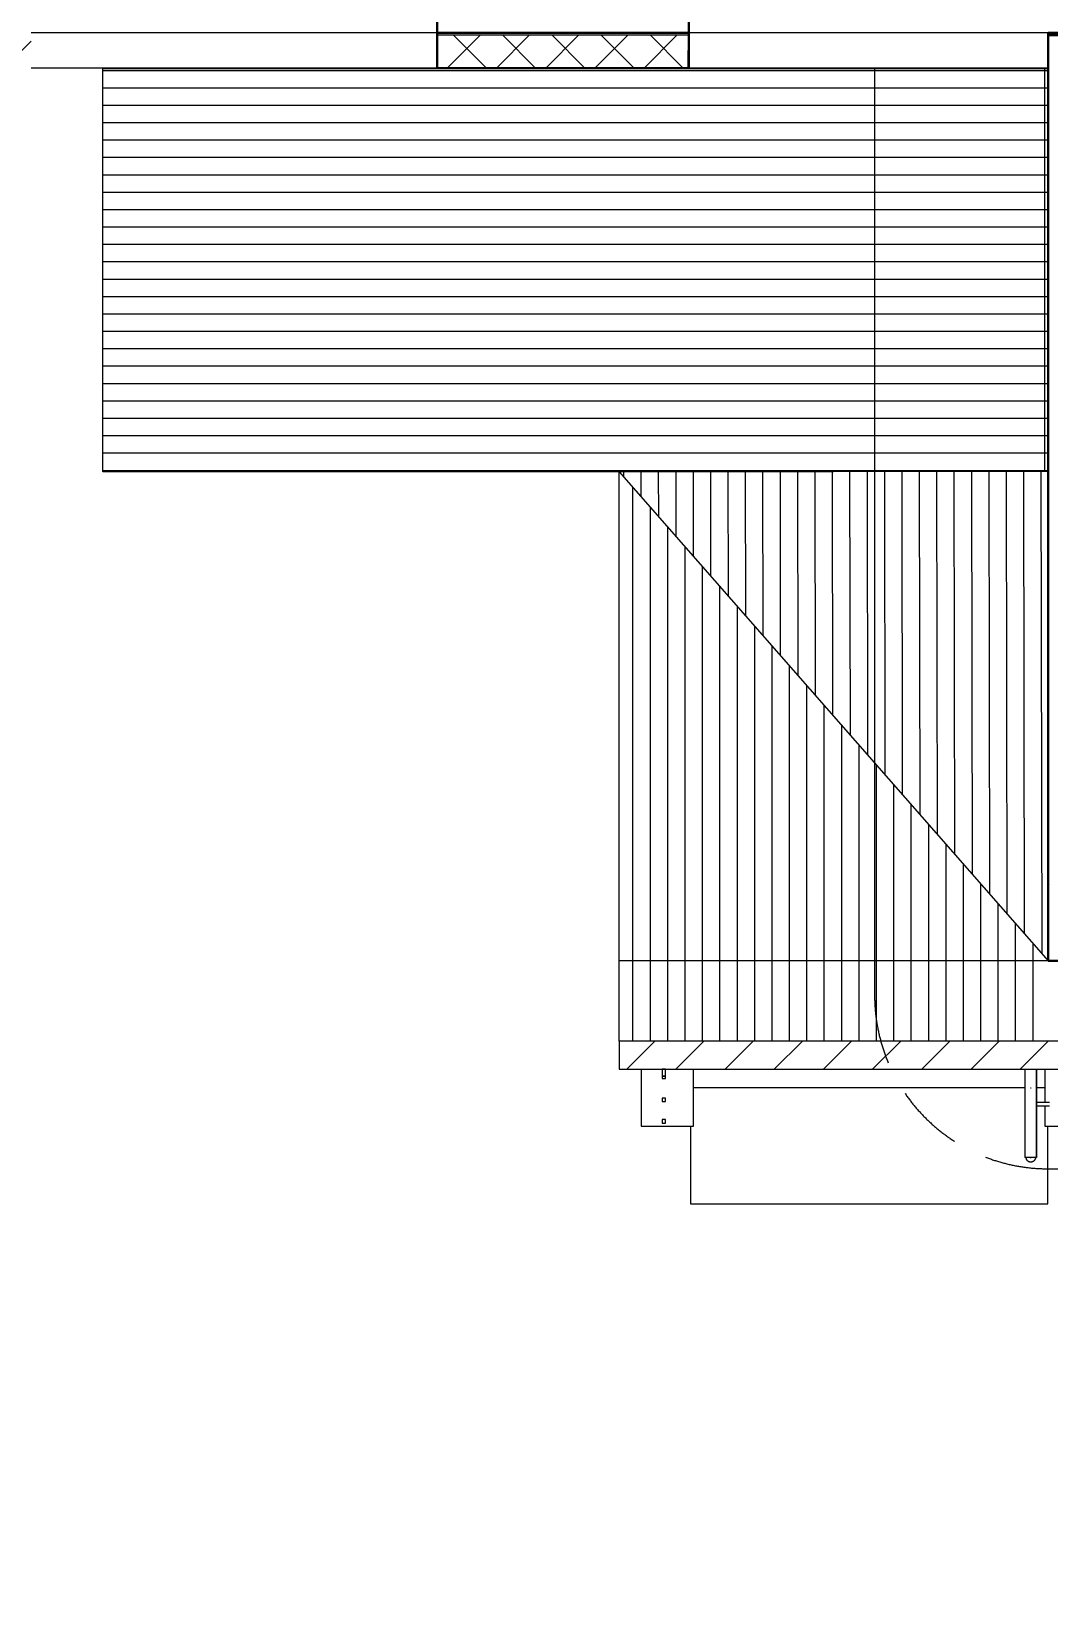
# Model space of a CAD drawing. Header units: millimetres. Extents: x -396912 to 182286, y -43638 to 41610.
# Drawn here: x -7191 to -2804, y 9078 to 15830 of the extents above; entities that cross this region are included whole.
import ezdxf
from ezdxf import colors
from ezdxf.entities.mleader import LeaderData, LeaderLine
from ezdxf.math import Vec2, Vec3

# ---------------------------------------------------------------- set-up
doc = ezdxf.new("R2010")
doc.units = ezdxf.units.MM
doc.linetypes.add('ADSK_Сверху', pattern=[450, 300, -150])
for name, color, linetype, lineweight in [('RC-Выноски', 7, 'Continuous', 0), ('Витраж', 7, 'Continuous', 9), ('Крыша', 7, 'Continuous', 9), ('Крыша штриховка', 7, 'Continuous', 9), ('Лестницы', 252, 'Continuous', 9), ('Линии', 7, 'Continuous', 9), ('Ограждение', 252, 'Continuous', 9), ('Перекрытие', 252, 'Continuous', 18), ('Стены внутренние', 7, 'Continuous', 18), ('Стены наружные', 7, 'Continuous', 18), ('Стены штриховка', 7, 'Continuous', 9)]:
    doc.layers.add(name, color=color, linetype=linetype, lineweight=lineweight)
doc.styles.add('RubezhCAD', font='', dxfattribs={"oblique": 10})
doc.styles.get('RubezhCAD').set_extended_font_data('GOST type A')

# ---------------------------------------------------------------- blocks, each defined once
blk = doc.blocks.new('1 этаж')
at = {"layer": 'Витраж', "color": 251, "lineweight": 18, "true_color": 0x636466}
for p, q in [((-10157.5, 10435.1), (-10172.5, 10435.1)), ((-10172.5, 10435.1), (-10172.5, 10405.1)), ((-10172.5, 10405.1), (-10157.5, 10405.1)), ((-10157.5, 10405.1), (-10157.5, 10435.1)), ((-10157.5, 10217.8), (-10172.5, 10217.8)), ((-10172.5, 10217.8), (-10172.5, 10202.8)), ((-10172.5, 10202.8), (-10157.5, 10202.8)), ((-10157.5, 10202.8), (-10157.5, 10217.8))]:
    blk.add_line(p, q, dxfattribs=at)
at = {"layer": 'Витраж', "color": 251, "lineweight": 18, "true_color": 0x636466, "extrusion": (0, 0, -1)}
for p, q in [((-10157.5, 10405.1), (-10172.5, 10405.1)), ((-10172.5, 10405.1), (-10172.5, 10395.3)), ((-10157.5, 10395.3), (-10157.5, 10405.1)), ((-10172.5, 10395.3), (-10157.5, 10395.3)), ((-10157.5, 10310.3), (-10172.5, 10310.3)), ((-10172.5, 10310.3), (-10172.5, 10295.3)), ((-10172.5, 10295.3), (-10157.5, 10295.3)), ((-10157.5, 10295.3), (-10157.5, 10310.3))]:
    blk.add_line(p, q, dxfattribs=at)
at = {"layer": 'Крыша', "color": 251, "true_color": 0x636466}
for p, q in [((-12583.8, 14751.3), (-8507.8, 14751.3)), ((-12583.8, 13011.3), (-12583.8, 14751.3)), ((-10357.8, 13011.3), (-12583.8, 13011.3)), ((-10357.8, 13011.3), (-8507.8, 13014.3)), ((-10357.8, 13011.3), (-8507.8, 10902.3)), ((-10357.8, 10556.2), (-10357.8, 13011.3)), ((-8507.8, 10902.3), (-10357.8, 10902.3))]:
    blk.add_line(p, q, dxfattribs=at)
at = {"layer": 'Крыша', "color": 251, "lineweight": 18, "true_color": 0x636466}
for p, q in [((-10357.8, 10556.2), (-10357.8, 10435.1)), ((-8197.8, 10556.2), (-10357.8, 10556.2)), ((-10357.8, 10435.1), (-8197.8, 10435.1))]:
    blk.add_line(p, q, dxfattribs=at)
at = {"layer": 'Крыша', "color": 251, "linetype": 'Continuous', "true_color": 0x636466}
for p, q in [((-10325.6, 10435.1), (-10204.5, 10556.2)), ((-10113.5, 10435.1), (-9992.4, 10556.2)), ((-9901.4, 10435.1), (-9780.2, 10556.2)), ((-9689.2, 10435.1), (-9568.1, 10556.2)), ((-9477.1, 10435.1), (-9356, 10556.2)), ((-9265, 10435.1), (-9143.9, 10556.2)), ((-9052.9, 10435.1), (-8931.7, 10556.2)), ((-8840.7, 10435.1), (-8719.6, 10556.2)), ((-8628.6, 10435.1), (-8507.5, 10556.2))]:
    blk.add_line(p, q, dxfattribs=at)
at = {"layer": 'Крыша штриховка', "color": 251, "linetype": 'Continuous', "true_color": 0x636466}
for p, q in [((-12583.8, 14742.9), (-8507.8, 14742.9)), ((-12583.8, 14667.9), (-8507.8, 14667.9)), ((-12583.8, 14592.9), (-8507.8, 14592.9)), ((-12583.8, 14517.9), (-8507.8, 14517.9)), ((-12583.8, 14442.9), (-8507.8, 14442.9)), ((-12583.8, 14367.9), (-8507.8, 14367.9)), ((-12583.8, 14292.9), (-8507.8, 14292.9)), ((-12583.8, 14217.9), (-8507.8, 14217.9)), ((-12583.8, 14142.9), (-8507.8, 14142.9)), ((-12583.8, 14067.9), (-8507.8, 14067.9)), ((-12583.8, 13992.9), (-8507.8, 13992.9)), ((-12583.8, 13917.9), (-8507.8, 13917.9)), ((-12583.8, 13842.9), (-8507.8, 13842.9)), ((-12583.8, 13767.9), (-8507.8, 13767.9)), ((-12583.8, 13692.9), (-8507.8, 13692.9)), ((-12583.8, 13617.9), (-8507.8, 13617.9)), ((-12583.8, 13542.9), (-8507.8, 13542.9)), ((-12583.8, 13467.9), (-8507.8, 13467.9)), ((-12583.8, 13392.9), (-8507.8, 13392.9)), ((-12583.8, 13317.9), (-8507.8, 13317.9)), ((-12583.8, 13242.9), (-8507.8, 13242.9)), ((-12583.8, 13167.9), (-8507.8, 13167.9)), ((-12583.8, 13092.9), (-8507.8, 13092.9)), ((-12583.8, 13017.9), (-8507.8, 13017.9)), ((-10339.2, 13011.3), (-10339.2, 12990.1)), ((-10264.2, 13011.4), (-10264.1, 12904.4)), ((-10189.2, 13011.5), (-10188.9, 12818.8)), ((-10114.2, 13011.7), (-10113.8, 12733.1)), ((-10039.2, 13011.8), (-10038.7, 12647.4)), ((-9964.2, 13011.9), (-9963.5, 12561.8)), ((-9889.2, 13012), (-9888.4, 12476.1)), ((-9814.2, 13012.2), (-9813.2, 12390.5)), ((-9739.2, 13012.3), (-9738.1, 12304.8)), ((-9664.2, 13012.4), (-9663, 12219.1)), ((-9589.2, 13012.5), (-9587.8, 12133.5)), ((-9514.2, 13012.6), (-9512.7, 12047.8)), ((-9439.2, 13012.8), (-9437.5, 11962.2)), ((-9364.2, 13012.9), (-9362.4, 11876.5)), ((-9289.2, 13013), (-9287.3, 11790.9)), ((-9214.2, 13013.1), (-9212.1, 11705.2)), ((-9139.2, 13013.2), (-9137, 11619.5)), ((-9064.2, 13013.4), (-9061.8, 11533.9)), ((-8989.2, 13013.5), (-8986.7, 11448.2)), ((-8914.2, 13013.6), (-8911.6, 11362.6)), ((-8839.2, 13013.7), (-8836.4, 11276.9)), ((-8764.2, 13013.9), (-8761.3, 11191.2)), ((-8689.2, 13014), (-8686.1, 11105.6)), ((-8614.2, 13014.1), (-8611, 11019.9)), ((-8539.2, 13014.2), (-8535.9, 10934.3)), ((-10299.8, 12945.1), (-10299.8, 10902.3)), ((-10224.8, 12859.6), (-10224.8, 10902.3)), ((-10149.8, 12774.1), (-10149.8, 10902.3)), ((-10074.8, 12688.6), (-10074.8, 10902.3)), ((-9999.8, 12603.1), (-9999.8, 10902.3)), ((-9924.8, 12517.6), (-9924.8, 10902.3)), ((-9849.8, 12432.1), (-9849.8, 10902.3)), ((-9774.8, 12346.6), (-9774.8, 10902.3)), ((-9699.8, 12261.1), (-9699.8, 10902.3)), ((-9624.8, 12175.6), (-9624.8, 10902.3)), ((-9549.8, 12090.1), (-9549.8, 10902.3)), ((-9474.8, 12004.6), (-9474.8, 10902.3)), ((-9399.8, 11919.1), (-9399.8, 10902.3)), ((-9324.8, 11833.6), (-9324.8, 10902.3)), ((-9249.8, 11748.1), (-9249.8, 10902.3)), ((-9174.8, 11662.6), (-9174.8, 10902.3)), ((-9099.8, 11577.1), (-9099.8, 10902.3)), ((-9024.8, 11491.6), (-9024.8, 10902.3)), ((-8949.8, 11406.1), (-8949.8, 10902.3)), ((-8874.8, 11320.6), (-8874.8, 10902.3)), ((-8799.8, 11235.1), (-8799.8, 10902.3)), ((-8724.8, 11149.6), (-8724.8, 10902.3)), ((-8649.8, 11064.1), (-8649.8, 10902.3)), ((-8574.8, 10978.6), (-8574.8, 10902.3)), ((-10299.8, 10902.3), (-10299.8, 10556.2)), ((-10224.8, 10902.3), (-10224.8, 10556.2)), ((-10149.8, 10902.3), (-10149.8, 10556.2)), ((-10074.8, 10902.3), (-10074.8, 10556.2)), ((-9999.8, 10902.3), (-9999.8, 10556.2)), ((-9924.8, 10902.3), (-9924.8, 10556.2)), ((-9849.8, 10902.3), (-9849.8, 10556.2)), ((-9774.8, 10902.3), (-9774.8, 10556.2)), ((-9699.8, 10902.3), (-9699.8, 10556.2)), ((-9624.8, 10902.3), (-9624.8, 10556.2)), ((-9549.8, 10902.3), (-9549.8, 10556.2)), ((-9474.8, 10902.3), (-9474.8, 10556.2)), ((-9399.8, 10902.3), (-9399.8, 10556.2)), ((-9324.8, 10902.3), (-9324.8, 10556.2)), ((-9249.8, 10902.3), (-9249.8, 10556.2)), ((-9174.8, 10902.3), (-9174.8, 10556.2)), ((-9099.8, 10902.3), (-9099.8, 10556.2)), ((-9024.8, 10902.3), (-9024.8, 10556.2)), ((-8949.8, 10902.3), (-8949.8, 10556.2)), ((-8874.8, 10902.3), (-8874.8, 10556.2)), ((-8799.8, 10902.3), (-8799.8, 10556.2)), ((-8724.8, 10902.3), (-8724.8, 10556.2)), ((-8649.8, 10902.3), (-8649.8, 10556.2)), ((-8574.8, 10902.3), (-8574.8, 10556.2))]:
    blk.add_line(p, q, dxfattribs=at)
at = {"layer": 'Лестницы', "color": 251, "true_color": 0x636466}
for p, q in [((-8608, 10354.3), (-10037, 10354.3)), ((-8608, 10354.3), (-10037, 10354.3)), ((-8522.8, 10354.3), (-8558, 10354.3)), ((-8522.8, 10354.3), (-8558, 10354.3)), ((-10050, 10189.8), (-10050, 9854.3)), ((-8510, 9854.3), (-8510, 10189.8)), ((-10050, 9854.3), (-8510, 9854.3))]:
    blk.add_line(p, q, dxfattribs=at)
at = {"layer": 'Линии', "color": 251, "linetype": 'ADSK_Сверху', "ltscale": 100, "true_color": 0x636466}
for p, q in [((-9256.5, 14752.3), (-9256.5, 10754.3)), ((-8507.8, 10005.5), (-2275.8, 10005.5))]:
    blk.add_line(p, q, dxfattribs=at)
at = {"layer": 'Линии', "color": 251, "linetype": 'ADSK_Сверху', "true_color": 0x636466}
blk.add_arc((-8507.8, 10754.3), 748.7, 180, 270, dxfattribs=at)
at = {"layer": 'Ограждение', "color": 251, "true_color": 0x636466}
for p, q in [((-8608, 10435.1), (-8608, 10346)), ((-8608, 10435.1), (-8608, 10354.3)), ((-8558, 10346), (-8558, 10435.1)), ((-8558, 10435.1), (-8558, 10354.3)), ((-8608, 10354.3), (-8608, 10054.3)), ((-8608, 10346), (-8608, 10054.3)), ((-8558, 10354.3), (-8558, 10054.3)), ((-8558, 10054.3), (-8558, 10346)), ((-8503, 10291.7), (-8558, 10291.7)), ((-8558, 10276.7), (-8503, 10276.7)), ((-8558, 10054.3), (-8608, 10054.3)), ((-8585.4, 10054.3), (-8580.7, 10054.3))]:
    blk.add_line(p, q, dxfattribs=at)
at = {"layer": 'Ограждение', "color": 251, "true_color": 0x636466, "flags": 128}
for points in [[(-8583, 10034.3), (-8583.8, 10034.3), (-8584.6, 10034.3), (-8585.4, 10034.4), (-8586.2, 10034.5), (-8587, 10034.7), (-8587.8, 10034.8), (-8588.6, 10035), (-8589.3, 10035.3), (-8590.1, 10035.6), (-8590.8, 10035.8), (-8591.6, 10036.2), (-8592.3, 10036.5), (-8593, 10036.9), (-8593.7, 10037.3), (-8594.3, 10037.8), (-8595, 10038.2), (-8595.6, 10038.7), (-8596.2, 10039.2), (-8596.8, 10039.8), (-8597.4, 10040.3), (-8597.9, 10040.9), (-8598.5, 10041.5), (-8599, 10042.2), (-8599.4, 10042.8), (-8599.9, 10043.5), (-8600.3, 10044.1), (-8600.7, 10044.8), (-8601, 10045.6), (-8601.4, 10046.3), (-8601.7, 10047), (-8602, 10047.8), (-8602.2, 10048.5), (-8602.4, 10049.3), (-8602.6, 10050.1), (-8602.8, 10050.9), (-8602.9, 10051.7), (-8603, 10052.5), (-8603, 10053.3), (-8603, 10054.1), (-8603, 10054.3)], [(-8563, 10054.3), (-8563.1, 10053.5), (-8563.1, 10052.7), (-8563.2, 10051.9), (-8563.3, 10051.1), (-8563.4, 10050.3), (-8563.6, 10049.5), (-8563.8, 10048.7), (-8564.1, 10048), (-8564.3, 10047.2), (-8564.6, 10046.5), (-8564.9, 10045.8), (-8565.3, 10045), (-8565.7, 10044.3), (-8566.1, 10043.6), (-8566.5, 10043), (-8567, 10042.3), (-8567.5, 10041.7), (-8568, 10041.1), (-8568.5, 10040.5), (-8569.1, 10039.9), (-8569.7, 10039.4), (-8570.3, 10038.9), (-8570.9, 10038.4), (-8571.6, 10037.9), (-8572.2, 10037.4), (-8572.9, 10037), (-8573.6, 10036.6), (-8574.3, 10036.3), (-8575.1, 10035.9), (-8575.8, 10035.6), (-8576.5, 10035.4), (-8577.3, 10035.1), (-8578.1, 10034.9), (-8578.9, 10034.7), (-8579.6, 10034.6), (-8580.4, 10034.4), (-8581.2, 10034.4), (-8582, 10034.3), (-8582.8, 10034.3), (-8583, 10034.3)]]:
    blk.add_lwpolyline(points, dxfattribs=at)
at = {"layer": 'Ограждение', "color": 251, "true_color": 0x636466}
blk.add_open_spline([(-8584.9, 10354.2), (-8584.3, 10354.3), (-8583, 10354.3), (-8581.8, 10354.3), (-8581.2, 10354.2)], degree=3, dxfattribs=at)
at = {"layer": 'Перекрытие', "color": 251, "ltscale": 100, "true_color": 0x636466}
for p, q in [((-10263, 10435.1), (-10263, 10189.8)), ((-10037, 10189.8), (-10037, 10435.1)), ((-8522.8, 10435.1), (-8522.8, 10291.4)), ((-8522.8, 10276.9), (-8522.8, 10189.8)), ((-10263, 10189.8), (-10037, 10189.8)), ((-8522.8, 10189.8), (-8297, 10189.8))]:
    blk.add_line(p, q, dxfattribs=at)
at = {"layer": 'Стены внутренние', "color": 251, "lineweight": 30, "true_color": 0x636466}
for p, q in [((-11142.8, 15454.3), (-11142.8, 14904.3)), ((-10057.8, 14904.3), (-10057.8, 15454.3)), ((-11142.8, 14904.3), (-10057.8, 14904.3)), ((-11142.8, 14894.3), (-11142.8, 14752.3)), ((-10057.8, 14752.3), (-10057.8, 14894.3)), ((-8507.8, 14894.3), (-8507.8, 10902.3)), ((-11142.8, 14752.3), (-10057.8, 14752.3)), ((-8507.8, 10902.3), (-6410.4, 10902.3))]:
    blk.add_line(p, q, dxfattribs=at)
at = {"layer": 'Стены внутренние', "color": 251, "linetype": 'Continuous', "lineweight": 9, "true_color": 0x636466}
for p, q in [((-13006.8, 14754.3), (-12892.8, 14868.3)), ((-11097.6, 14754.3), (-10957.6, 14894.3)), ((-10931.8, 14754.3), (-11071.8, 14894.3)), ((-10885.5, 14754.3), (-10745.5, 14894.3)), ((-10719.6, 14754.3), (-10859.6, 14894.3)), ((-10673.3, 14754.3), (-10533.3, 14894.3)), ((-10507.5, 14754.3), (-10647.5, 14894.3)), ((-10461.2, 14754.3), (-10321.2, 14894.3)), ((-10295.4, 14754.3), (-10435.4, 14894.3)), ((-10249.1, 14754.3), (-10109.1, 14894.3)), ((-10083.3, 14754.3), (-10223.3, 14894.3)), ((-10135.1, 14752.3), (-10136.3, 14754.3)), ((-8505.8, 14281), (-8507.8, 14277.5)), ((-8505.8, 12539.8), (-8507.8, 12543.3)), ((-8505.9, 11232.7), (-8507.8, 11229.5))]:
    blk.add_line(p, q, dxfattribs=at)
at = {"layer": 'Стены внутренние', "color": 251, "true_color": 0x636466}
for p, q in [((-11142.8, 14904.3), (-12892.8, 14904.3)), ((-8507.8, 14904.3), (-10057.8, 14904.3)), ((-11142.8, 14752.3), (-12892.8, 14752.3)), ((-8507.8, 14752.3), (-10057.8, 14752.3))]:
    blk.add_line(p, q, dxfattribs=at)
at = {"layer": 'Стены наружные', "color": 251, "lineweight": 30, "true_color": 0x636466}
for p, q in [((-11142.8, 14904.3), (-11142.8, 14894.3)), ((-10057.8, 14894.3), (-10057.8, 14904.3)), ((-5612.8, 14904.3), (-8507.8, 14904.3)), ((-8507.8, 14904.3), (-8507.8, 14894.3)), ((-8507.8, 14894.3), (-8255.8, 14894.3))]:
    blk.add_line(p, q, dxfattribs=at)
at = {"layer": 'Стены наружные', "color": 251, "true_color": 0x636466}
blk.add_line((-8522.8, 13014.2), (-8522.8, 14752.3), dxfattribs=at)
at = {"layer": 'Стены штриховка', "color": 251, "true_color": 0x636466}
for p, q in [((-10057.8, 14894.3), (-11142.8, 14894.3)), ((-8505.8, 10902.3), (-8505.8, 14904.3)), ((-11140.8, 14828.3), (-11142.8, 14828.3)), ((-11140.8, 14828.3), (-11140.8, 14754.3)), ((-10057.8, 14828.3), (-10059.8, 14828.3)), ((-10059.8, 14754.3), (-10059.8, 14828.3)), ((-11140.8, 14754.3), (-10059.8, 14754.3)), ((-6410.4, 10904.3), (-8507.8, 10904.3))]:
    blk.add_line(p, q, dxfattribs=at)
blk = doc.blocks.new('_None')

msp = doc.modelspace()

# ---------------------------------------------------------------- block references
msp.add_blockref('1 этаж', (5702.1, 918.2))

# ---------------------------------------------------------------- next in the draw order: leaders
at = {"layer": 'RC-Выноски'}
ml = msp.add_multileader_mtext('Standard', dxfattribs=at)
ml.set_content('ВВГнг(А)-LSLTx 2х1,5\\Pв подвал', color=256, style='RubezhCAD')
ml.set_leader_properties()
ml.set_arrow_properties(name='NONE')
ml.build(insert=Vec2(0, 0))
ml.multileader.update_dxf_attribs({"has_text_frame": 1, "text_left_attachment_type": 6, "text_right_attachment_type": 6, "dogleg_length": 2, "arrow_head_size": 400, "scale": 100})
ctx = ml.context
ctx.base_point, ctx.scale, ctx.char_height, ctx.arrow_head_size, ctx.landing_gap_size, ctx.plane_origin = Vec3(-33701.3, 9570.1), 100, 250, 400, 100, Vec3(-525844.7, -429537.1)
ctx.left_attachment, ctx.right_attachment, ctx.text_align_type = 6, 6, 1
notes = []
notes.append((ctx, [(1, (1, 1, 0), (-30435.9, 9570.1), (-1, 0), 200, [(0, [(-27186.1, 13434.8)], 0, [])])]))
ctx.mtext.insert, ctx.mtext.width, ctx.mtext.defined_height, ctx.mtext.alignment, ctx.mtext.flow_direction = Vec3(-32168.6, 9870.1), 4286.589, 1161.1, 2, 5
ctx.mtext.has_bg_fill, ctx.mtext.bg_color, ctx.mtext.bg_scale_factor, ctx.mtext.bg_transparency, ctx.mtext.use_window_bg_color = 1, -1027028792, 1.5, 0, 1
for ctx, leaders in notes:
    for number, flags, end, landing, length, lines in leaders:
        leader = LeaderData()
        leader.index, (leader.has_last_leader_line, leader.has_dogleg_vector, leader.attachment_direction) = number, flags
        leader.last_leader_point, leader.dogleg_vector, leader.dogleg_length = Vec3(end), Vec3(landing), length
        for number, points, colour, breaks in lines:
            line = LeaderLine()
            line.index, line.vertices, line.color, line.breaks = number, Vec3.list(points), colors.encode_raw_color(colour), breaks
            leader.lines.append(line)
        ctx.leaders.append(leader)

doc.saveas('drawing.dxf')
